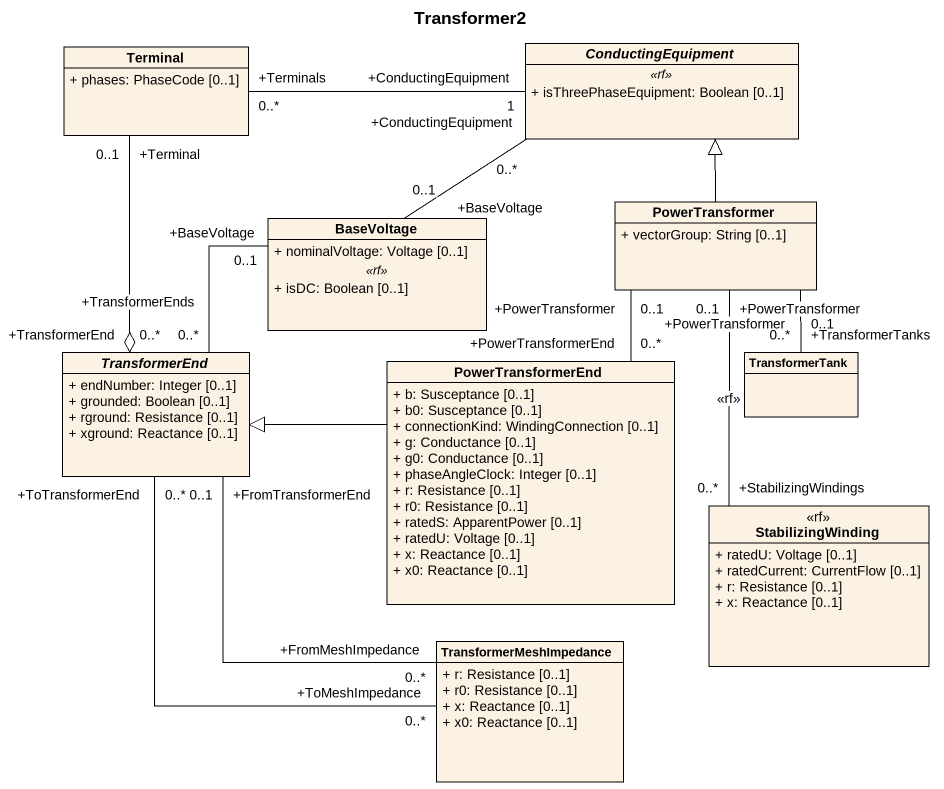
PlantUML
@startuml
title Transformer2
hide circle
hide empty members
skinparam classAttributeIconSize 0
class Terminal {
  + phases: PhaseCode [0..1]
}
abstract class ConductingEquipment {
  .. <<rf>> ..
  + isThreePhaseEquipment: Boolean [0..1]
}
class PowerTransformer {
  + vectorGroup: String [0..1]
}
class BaseVoltage {
  + nominalVoltage: Voltage [0..1]
  .. <<rf>> ..
  + isDC: Boolean [0..1]
}
abstract class TransformerEnd {
  + endNumber: Integer [0..1]
  + grounded: Boolean [0..1]
  + rground: Resistance [0..1]
  + xground: Reactance [0..1]
}
class PowerTransformerEnd {
  + b: Susceptance [0..1]
  + b0: Susceptance [0..1]
  + connectionKind: WindingConnection [0..1]
  + g: Conductance [0..1]
  + g0: Conductance [0..1]
  + phaseAngleClock: Integer [0..1]
  + r: Resistance [0..1]
  + r0: Resistance [0..1]
  + ratedS: ApparentPower [0..1]
  + ratedU: Voltage [0..1]
  + x: Reactance [0..1]
  + x0: Reactance [0..1]
}
class TransformerTank
class StabilizingWinding <<rf>> {
  + ratedU: Voltage [0..1]
  + ratedCurrent: CurrentFlow [0..1]
  + r: Resistance [0..1]
  + x: Reactance [0..1]
}
class TransformerMeshImpedance {
  + r: Resistance [0..1]
  + r0: Resistance [0..1]
  + x: Reactance [0..1]
  + x0: Reactance [0..1]
}
Terminal "+Terminals\n0..*" -right- "+ConductingEquipment\n1" ConductingEquipment
PowerTransformer -up-|> ConductingEquipment
PowerTransformer "+PowerTransformer\n0..1" -- "+PowerTransformerEnd\n0..*" PowerTransformerEnd
BaseVoltage "+BaseVoltage\n0..1" -up- "+ConductingEquipment\n0..*" ConductingEquipment
TransformerEnd "+TransformerEnd\n0..*" o-up- "+Terminal\n0..1" Terminal
TransformerEnd "+TransformerEnds\n0..*" -up- "+BaseVoltage\n0..1" BaseVoltage
PowerTransformerEnd -left-|> TransformerEnd
TransformerTank "+TransformerTanks\n0..*" -up- "+PowerTransformer\n0..1" PowerTransformer
StabilizingWinding "+StabilizingWindings\n0..*" -up- "+PowerTransformer\n0..1" PowerTransformer : <<rf>>
TransformerMeshImpedance "+ToMeshImpedance\n0..*" -up- "+ToTransformerEnd\n0..*" TransformerEnd
TransformerMeshImpedance "+FromMeshImpedance\n0..*" -up- "+FromTransformerEnd\n0..1" TransformerEnd
@enduml
